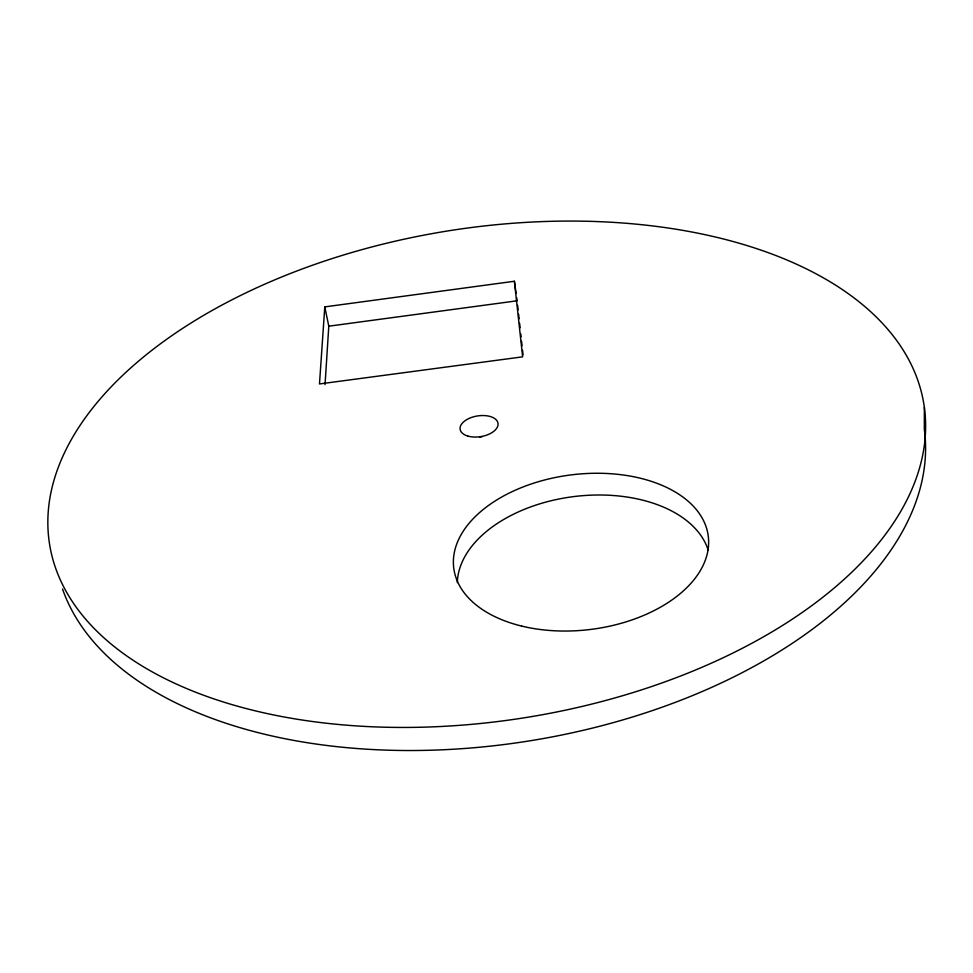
<?xml version="1.0" encoding="UTF-8"?>
<svg xmlns="http://www.w3.org/2000/svg" width="973" height="973" viewBox="0 0 973 973"><rect width="100%" height="100%" fill="white"/><g stroke="black" fill="none" stroke-linecap="round" stroke-linejoin="round"><path stroke-width="1.46" d="M924.35 407.322A442.727 246.412 -9.1 0 1 296.899 719.193A442.727 246.412 -9.1 0 1 238.981 296.254A442.727 246.412 -9.1 0 1 924.35 407.322L924.326 429.336A439.224 248.723 -9.1 0 1 548.091 737.668A439.224 248.723 -9.1 0 1 62.54 589.03M325.043 384.59L328.789 326.186L324.787 306.884L514.401 281.258L516.079 293.287M324.787 306.884L319.485 383.946L522.635 356.848L514.401 281.258M328.789 326.186L517.137 300.803L516.712 297.799M517.624 305.303L518.123 309.803M518.609 314.291L519.108 318.791M519.594 323.291L520.093 327.779M520.75 333.775L521.078 336.78M521.564 341.268L522.063 345.768M522.55 350.268L523.036 354.756M479.811 436.986A19.034 10.569 -9.1 0 1 482.243 436.622M457.322 582.608A127.171 78.521 -7 0 1 572.963 496.692A127.171 78.521 -7 0 1 708.174 550.086M467.721 436.038A19.18 10.472 -9.1 0 0 497.945 425.408A19.18 10.472 -9.1 0 0 471.516 417.441A19.18 10.472 -9.1 0 0 467.721 436.038M521.65 626.077A128.266 77.889 -7.1 0 0 708.551 539.103A128.266 77.889 -7.1 0 0 512.832 491.316A128.266 77.889 -7.1 0 0 521.65 626.077"/></g></svg>
